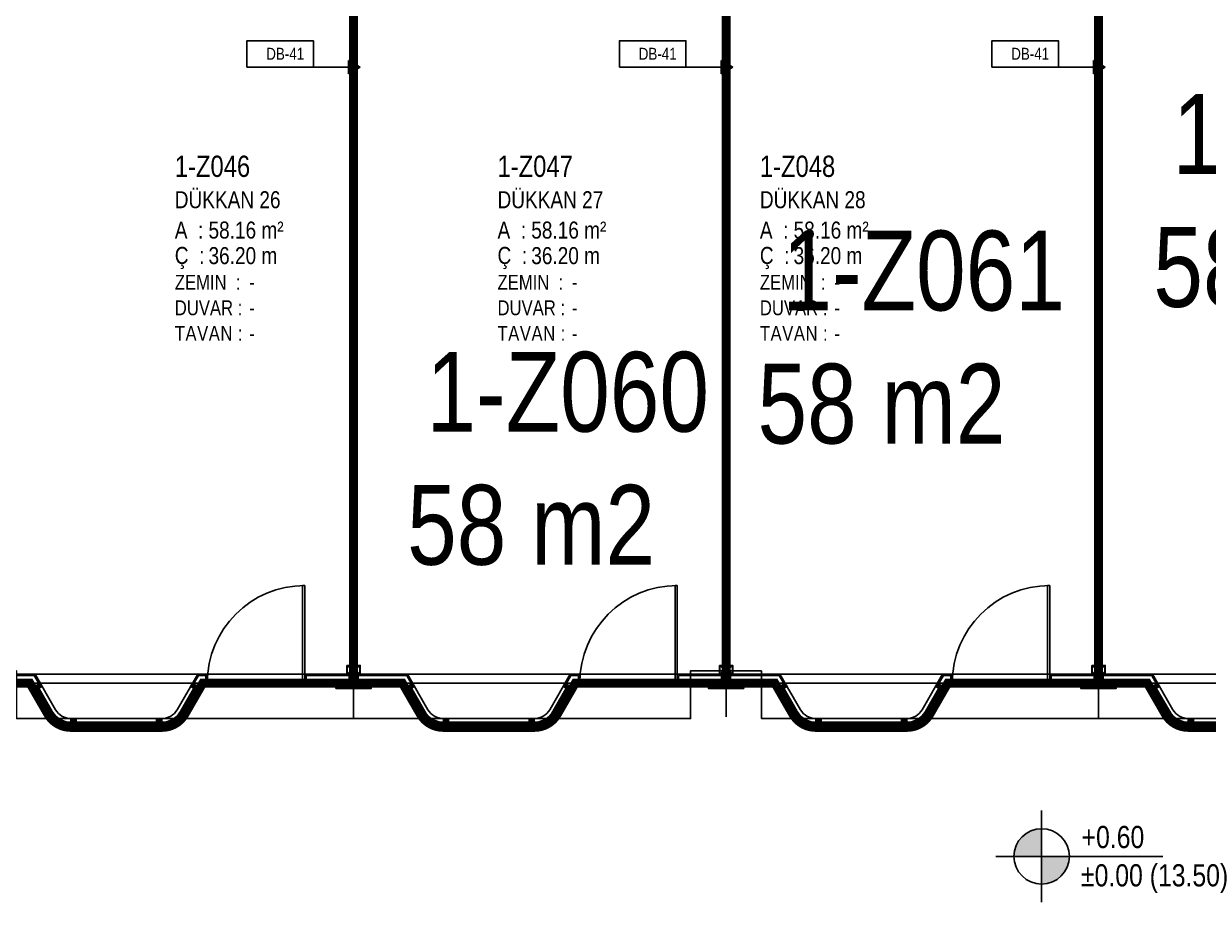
# Model space of a CAD drawing. Header units: centimetres. Extents: x -72470 to -43129, y -18750 to -16337.
# Drawn here: x -61055 to -59719, y -18367 to -17376 of the extents above; entities that cross this region are included whole.
import ezdxf
from ezdxf.enums import TextEntityAlignment as Align

# ---------------------------------------------------------------- set-up
doc = ezdxf.new("R2010")
doc.units = ezdxf.units.CM
doc.header["$MEASUREMENT"] = 0
for name, pattern in [('CENTERX2', [4, 2.5, -0.5, 0.5, -0.5]), ('DUZ', [0]), ('HIDDEN', [9.525, 6.35, -3.175])]:
    doc.linetypes.add(name, pattern=pattern)
doc.layers.get('0').update_dxf_attribs({"linetype": 'DUZ', "lineweight": 0})
doc.layers.add('11-021_3001-BLOK_B_ZEMIN_KAT$0$2DALANNET', color=1, linetype='Continuous', plot=False)
for name, color, linetype in [('11-021_3001-BLOK_B_ZEMIN_KAT$0$2DKOT', 2, 'Continuous'), ('11-021_3001-BLOK_B_ZEMIN_KAT$0$2DMAHALPOZU', 6, 'Continuous'), ('11-021_3001-BLOK_B_ZEMIN_KAT$0$2DPOZ DUVAR', 144, 'Continuous'), ('11-021_D_3001_ZEMIN_KAT$0$2DYAZI2', 212, 'Continuous'), ('3XKO_0.10mm', 22, 'Continuous'), ('3XKO_DIMS_20', 6, 'Continuous'), ('3XKO_FINISH', 52, 'Continuous'), ('3XKO_GLASS', 161, 'Continuous'), ('3XKO_GRID', 253, 'CENTERX2'), ('3XKO_HATCH', 253, 'Continuous'), ('3XKO_METAL', 6, 'Continuous'), ('AREA_JLL', 242, 'Continuous')]:
    doc.layers.add(name, color=color, linetype=linetype)
doc.styles.add('11-021_3001-BLOK_B_ZEMIN_KAT$0$ARIAL', font='arial.ttf', dxfattribs={"width": 0.8})
doc.styles.add('11-021_3001-BLOK_B_ZEMIN_KAT$0$OLCU', font='arial.ttf', dxfattribs={"width": 0.8})
doc.styles.add('11-021_3001-BLOK_B_ZEMIN_KAT$0$yazi', font='calibri.ttf', dxfattribs={"width": 0.6})
doc.styles.add('11-021_D_3001_ZEMIN_KAT$0$OLCU', font='arial.ttf', dxfattribs={"width": 0.8})

# ---------------------------------------------------------------- blocks, each defined once
blk = doc.blocks.new('11-021_3001-BLOK_B_ZEMIN_KAT$0$kot')
at = {"layer": '11-021_3001-BLOK_B_ZEMIN_KAT$0$2DKOT'}
h = blk.add_hatch(color=256, dxfattribs=at)
h.paths.add_polyline_path([(0, 62.5, 0.414214), (-62.5, 0), (0, 0)])
h.paths.add_polyline_path([(62.5, 0), (0, 0), (0, -62.5, 0.414214)])
for points in [[(0, 103.6), (0, -103.6)], [(-103.6, 0), (273.3, 0)]]:
    blk.add_lwpolyline(points, dxfattribs=at)
blk.add_circle((0, 0), 62.5, dxfattribs=at)
at = {"layer": '11-021_3001-BLOK_B_ZEMIN_KAT$0$2DKOT', "style": '11-021_3001-BLOK_B_ZEMIN_KAT$0$OLCU', "width": 0.8}
blk.add_attdef('INCE-KOT', text='', height=50, dxfattribs=at).set_placement((90.1, 3.7), align=Align.BOTTOM_LEFT)
blk.add_attdef('KABA-KOT', text='', height=50, dxfattribs=at).set_placement((88.8, -17.7), align=Align.TOP_LEFT)
blk = doc.blocks.new('*U21')
for p, q in [((-78.6, 0), (-28.6, 0)), ((-28.6, 0), (6.56, 0)), ((6.56, 0), (-2.1, 5)), ((-2.1, 5), (-2.1, -5)), ((6.56, 0), (-2.1, -5))]:
    blk.add_line(p, q)
blk.add_lwpolyline([(-78.6, 0), (-28.6, 0), (-28.6, 20), (-78.6, 20)], close=True)
at = {"style": '11-021_3001-BLOK_B_ZEMIN_KAT$0$yazi'}
blk.add_attdef('DUVARTIPI', text='', height=9, dxfattribs=at).set_placement((-52.63, 8.31), align=Align.MIDDLE_CENTER)
blk = doc.blocks.new('11-021_3001-BLOK_B_ZEMIN_KAT$0$VADI 2_Mahal pozu')
at = {"attachment_point": 1, "style": '11-021_3001-BLOK_B_ZEMIN_KAT$0$ARIAL'}
for s, insert, char_height, width in [('A{\\fArial|b0|i0|c238|p34;  : }', (0, 72.01), 9.6, 39.0515), ('Ç{\\fArial|b0|i0|c238|p34;  : }', (0, 57.73), 9.6, 39.0515), ('{\\fArial|b0|i0|c238|p34;ZEMIN  : }', (0, 41.98), 8.4, 39.0515), ('DUVAR : ', (0, 27.59), 8.4, 38.4), ('{\\T1.05;TAVAN : }', (0, 13.2), 8.4, 39.0515)]:
    blk.add_mtext(s, dxfattribs=dict(at, insert=insert, char_height=char_height, width=width))
at = {"style": '11-021_3001-BLOK_B_ZEMIN_KAT$0$ARIAL', "width": 0.8, "flags": 1}
for tag, p in [('INCEKOT', (20.84, 140.42)), ('KABAKOT', (20.84, 120.32))]:
    blk.add_attdef(tag, p, '', height=12, dxfattribs=at)
at = {"style": '11-021_3001-BLOK_B_ZEMIN_KAT$0$ARIAL', "width": 0.8}
for tag, p, height in [('MAHALNO', (0, 97.18), 12), ('MAHALADI', (0, 79.53), 9.6), ('ALAN', (19.02, 62.41), 9.6), ('CEVRE', (19.02, 48.01), 9.6), ('ZEMIN', (42, 33.58), 8.4), ('DUVAR', (42, 19.18), 8.4), ('TAVAN', (42, 4.78), 8.4)]:
    blk.add_attdef(tag, p, '', height=height, dxfattribs=at)
blk = doc.blocks.new('alcipanel tavan pr')
at = {"layer": '3XKO_HATCH'}
h = blk.add_hatch(dxfattribs=at)
h.set_pattern_fill('STEEL', color=256, scale=0.001)
h.set_pattern_definition([(45, (-68.773278, -5.1160166), (-0.00224506403, 0.00224506403), []), (45, (-68.773278, -5.114429), (-0.00224506403, 0.00224506403), [])])
h.paths.add_polyline_path([(0.015, -0.04), (0.015, -0.045), (0.02, -0.045), (0.02, -0.005), (-0.02, -0.005), (-0.02, -0.045), (-0.015, -0.045), (-0.015, -0.04), (-0.01, -0.04), (-0.01, -0.05), (-0.025, -0.05), (-0.025, 0), (0.025, 0), (0.025, -0.05), (0.01, -0.05), (0.01, -0.04)])
at = {"layer": '3XKO_METAL'}
blk.add_lwpolyline([(0.015, -0.04), (0.015, -0.045), (0.02, -0.045), (0.02, -0.005), (-0.02, -0.005), (-0.02, -0.045), (-0.015, -0.045), (-0.015, -0.04), (-0.01, -0.04), (-0.01, -0.05), (-0.025, -0.05), (-0.025, 0), (0.025, 0), (0.025, -0.05), (0.01, -0.05), (0.01, -0.04)], close=True, dxfattribs=at)
blk = doc.blocks.new('bazaar cumba')
at = {"layer": '3XKO_HATCH'}
h = blk.add_hatch(dxfattribs=at)
h.set_pattern_fill('DOLMIT', color=256, scale=0.0017, angle=90)
h.set_pattern_definition([(90, (-3.15812, 0.36), (-0.010795, -2e-15), []), (135, (-3.15812, 0.36), (-0.02159, -0.02159), [0.015266, -0.030533])])
h.paths.add_polyline_path([(-3.188, 0.34), (-3.188, 0.382), (-3.168, 0.382), (-3.168, 0.398), (-3.188, 0.398), (-3.188, 0.44), (-3.128, 0.44), (-3.128, 0.398), (-3.148, 0.398), (-3.148, 0.382), (-3.128, 0.382), (-3.128, 0.34)])
h = blk.add_hatch(dxfattribs=at)
h.set_pattern_fill('DOLMIT', color=256, scale=0.0017, angle=90)
h.set_pattern_definition([(90, (-2.19188, 0.36), (-0.010795, -2e-15), []), (135, (-2.19188, 0.36), (-0.02159, -0.02159), [0.015266, -0.030533])])
h.paths.add_polyline_path([(-2.222, 0.34), (-2.222, 0.382), (-2.202, 0.382), (-2.202, 0.398), (-2.222, 0.398), (-2.222, 0.44), (-2.162, 0.44), (-2.162, 0.398), (-2.182, 0.398), (-2.182, 0.382), (-2.162, 0.382), (-2.162, 0.34)])
h = blk.add_hatch(dxfattribs=at)
h.set_pattern_fill('DOLMIT', color=256, scale=0.0017, angle=150)
h.set_pattern_definition([(150, (-3.550718, -0.048038), (-0.0053975, -0.0093487), []), (195, (-3.550718, -0.04804), (0.0079025, -0.0294925), [0.015266, -0.030533])])
h.paths.add_polyline_path([(-3.533, -0.058), (-3.62, -0.008), (-3.6, 0.027), (-3.564, 0.006), (-3.574, -0.012), (-3.56, -0.02), (-3.55, -0.002), (-3.513, -0.023)])
h = blk.add_hatch(dxfattribs=at)
h.set_pattern_fill('DOLMIT', color=256, scale=0.0017, angle=150)
h.set_pattern_definition([(150, (-4.097598, -0.048038), (-0.0053975, -0.009348744), []), (195, (-4.097598, -0.04804), (0.0079025, -0.02949247), [0.01526644, -0.03053287])])
h.paths.add_polyline_path([(-1.817, -0.058), (-1.73, -0.008), (-1.75, 0.027), (-1.786, 0.006), (-1.776, -0.012), (-1.79, -0.02), (-1.8, -0.002), (-1.837, -0.023)])
at = {"layer": '3XKO_0.10mm'}
for points in [[(-3.188, 0.34), (-3.188, 0.382), (-3.168, 0.382), (-3.168, 0.398), (-3.188, 0.398), (-3.188, 0.44), (-3.128, 0.44), (-3.128, 0.398), (-3.148, 0.398), (-3.148, 0.382), (-3.128, 0.382), (-3.128, 0.34)], [(-2.222, 0.34), (-2.222, 0.382), (-2.202, 0.382), (-2.202, 0.398), (-2.222, 0.398), (-2.222, 0.44), (-2.162, 0.44), (-2.162, 0.398), (-2.182, 0.398), (-2.182, 0.382), (-2.162, 0.382), (-2.162, 0.34)], [(-3.533, -0.058), (-3.62, -0.008), (-3.6, 0.027), (-3.564, 0.006), (-3.574, -0.012), (-3.56, -0.02), (-3.55, -0.002), (-3.513, -0.023)], [(-1.817, -0.058), (-1.73, -0.008), (-1.75, 0.027), (-1.786, 0.006), (-1.776, -0.012), (-1.79, -0.02), (-1.8, -0.002), (-1.837, -0.023)]]:
    blk.add_lwpolyline(points, close=True, dxfattribs=at)
at = {"layer": '3XKO_FINISH'}
blk.add_lwpolyline([(-4.15, -0.16), (-3.592, -0.16), (-3.361, 0.24, -0.267949), (-3.188, 0.34), (-2.162, 0.34, -0.267949), (-1.989, 0.24), (-1.758, -0.16), (-1.65, -0.16), (-1.65, -0.06), (-1.7, -0.06), (-1.902, 0.29, 0.267949), (-2.162, 0.44), (-3.188, 0.44, 0.267949), (-3.448, 0.29), (-3.65, -0.06), (-4.15, -0.06)], format="xyb", dxfattribs=at)
for points in [[(-4.2, 0), (-4, 0), (-4, -0.06), (-4.01, -0.06), (-4.01, -0.01), (-4.2, -0.01)], [(0, -0.01), (-0.19, -0.01), (-0.19, -0.06), (-0.2, -0.06), (-0.2, 0), (0, 0)], [(-4.15, -0.075), (-3.641, -0.075), (-3.607, -0.016)], [(-4.15, -0.145), (-3.601, -0.145), (-3.546, -0.051)], [(-1.804, -0.051), (-1.749, -0.145), (-1.665, -0.145), (-1.665, -0.075), (-1.709, -0.075), (-1.743, -0.016)], [(-0.05, -0.16), (-0.55, -0.16), (-0.55, -0.06), (-0.05, -0.06)], [(-0.05, -0.145), (-0.535, -0.145), (-0.535, -0.075), (-0.05, -0.075)]]:
    blk.add_lwpolyline(points, dxfattribs=at)
at = {"layer": '3XKO_GLASS', "linetype": 'HIDDEN'}
for p, q in [((0, -0.06), (-4.2, -0.06)), ((0, -0.16), (-4.2, -0.16))]:
    blk.add_line(p, q, dxfattribs=at)
at = {"layer": '3XKO_GLASS'}
for points in [[(-3.574, -0.012), (-3.567, -0.016), (-3.405, 0.265, -0.267949), (-3.188, 0.39), (-3.168, 0.39), (-3.168, 0.398), (-3.188, 0.398, 0.267949), (-3.412, 0.269)], [(-3.567, -0.016), (-3.56, -0.02), (-3.398, 0.261, -0.267949), (-3.188, 0.382), (-3.168, 0.382), (-3.168, 0.39), (-3.188, 0.39, 0.267949), (-3.405, 0.265)], [(-1.945, 0.265), (-1.783, -0.016), (-1.776, -0.012), (-1.938, 0.269, 0.267949), (-2.162, 0.398), (-2.182, 0.398), (-2.182, 0.39), (-2.162, 0.39, -0.267949)], [(-1.952, 0.261), (-1.79, -0.02), (-1.783, -0.016), (-1.945, 0.265, 0.267949), (-2.162, 0.39), (-2.182, 0.39), (-2.182, 0.382), (-2.162, 0.382, -0.267949)]]:
    blk.add_lwpolyline(points, format="xyb", close=True, dxfattribs=at)
for points in [[(-3.148, 0.39), (-2.202, 0.39), (-2.202, 0.398), (-3.148, 0.398)], [(-3.148, 0.382), (-2.202, 0.382), (-2.202, 0.39), (-3.148, 0.39)]]:
    blk.add_lwpolyline(points, close=True, dxfattribs=at)
blk.add_lwpolyline([(-0.55, -0.06), (-0.55, -1.16), (-0.575, -1.16), (-0.575, -0.06), (-0.55, -0.06)], dxfattribs=at)
blk.add_arc((-0.55, -0.06), 1.1, 180, 270, dxfattribs=at)
at = {"layer": '3XKO_GRID'}
for p, q in [((-4.2, -1.498), (-4.2, 0.321)), ((0, -1.498), (0, 0.321))]:
    blk.add_line(p, q, dxfattribs=at)
at = {"rotation": 180}
blk.add_blockref('alcipanel tavan pr', (-4.03, -0.06), dxfattribs=at)
at = {"xscale": -1, "rotation": 180}
blk.add_blockref('alcipanel tavan pr', (-0.17, -0.06), dxfattribs=at)

msp = doc.modelspace()

# ---------------------------------------------------------------- linework, layer by layer
at = {"layer": '11-021_3001-BLOK_B_ZEMIN_KAT$0$2DALANNET'}
for points in [[(-61062.8, -18105.5), (-61062.8, -18159.4), (-60682.8, -18159.4), (-60682.8, -16769.4), (-61102.8, -16769.4), (-61102.8, -18105.5)], [(-60682.8, -18159.4), (-60302.8, -18159.4), (-60302.8, -18105.5), (-60262.8, -18105.5), (-60262.8, -16769.4), (-60682.8, -16769.4)], [(-60222.8, -18105.5), (-60222.8, -18159.4), (-59842.8, -18159.4), (-59842.8, -16769.4), (-60262.8, -16769.4), (-60262.8, -18105.5)], [(-59842.8, -18159.4), (-59462.8, -18159.4), (-59462.8, -18105.5), (-59422.8, -18105.5), (-59422.8, -16769.4), (-59842.8, -16769.4)]]:
    msp.add_lwpolyline(points, close=True, dxfattribs=at)
at = {"layer": '3XKO_METAL'}
for points in [[(-60690.3, -18099.4), (-60675.3, -18099.4), (-60675.3, -18109.4), (-60690.3, -18109.4)], [(-60675.7, -18109), (-60689.9, -18109), (-60689.9, -18099.8), (-60675.7, -18099.8)], [(-60687.8, -18119.4), (-60677.8, -18119.4), (-60677.8, -18109.4), (-60687.8, -18109.4)], [(-60678.6, -18110.2), (-60687, -18110.2), (-60687, -18118.6), (-60678.6, -18118.6)], [(-60270.3, -18099.4), (-60255.3, -18099.4), (-60255.3, -18109.4), (-60270.3, -18109.4)], [(-60255.7, -18109), (-60269.9, -18109), (-60269.9, -18099.8), (-60255.7, -18099.8)], [(-60267.8, -18119.4), (-60257.8, -18119.4), (-60257.8, -18109.4), (-60267.8, -18109.4)], [(-60258.6, -18110.2), (-60267, -18110.2), (-60267, -18118.6), (-60258.6, -18118.6)], [(-59850.3, -18099.4), (-59835.3, -18099.4), (-59835.3, -18109.4), (-59850.3, -18109.4)], [(-59835.7, -18109), (-59849.9, -18109), (-59849.9, -18099.8), (-59835.7, -18099.8)], [(-59847.8, -18119.4), (-59837.8, -18119.4), (-59837.8, -18109.4), (-59847.8, -18109.4)], [(-59838.6, -18110.2), (-59847, -18110.2), (-59847, -18118.6), (-59838.6, -18118.6)]]:
    msp.add_lwpolyline(points, close=True, dxfattribs=at)
for points in [[(-60689.9, -18099.8), (-60675.7, -18109)], [(-60675.7, -18099.8), (-60689.9, -18109)], [(-60269.9, -18099.8), (-60255.7, -18109)], [(-60255.7, -18099.8), (-60269.9, -18109)], [(-59849.9, -18099.8), (-59835.7, -18109)], [(-59835.7, -18099.8), (-59849.9, -18109)]]:
    msp.add_lwpolyline(points, dxfattribs=at)
at = {"layer": 'AREA_JLL', "color": 7, "const_width": 10}
for points in [[(-61102.8, -16769.4), (-60690.3, -16769.4), (-60682.8, -16769.4), (-60682.8, -18119.4), (-60852.8, -18119.4), (-60873, -18154.4, -0.267949), (-60899, -18169.4), (-61001.6, -18169.4, -0.26795), (-61027.6, -18154.4), (-61047.8, -18119.4), (-61102.8, -18119.4)], [(-60682.8, -16769.4), (-60270.3, -16769.4), (-60262.8, -16769.4), (-60262.8, -18119.4), (-60432.8, -18119.4), (-60453, -18154.4, -0.267949), (-60479, -18169.4), (-60581.6, -18169.4, -0.26795), (-60607.6, -18154.4), (-60627.8, -18119.4), (-60682.8, -18119.4)], [(-60262.8, -16769.4), (-59850.3, -16769.4), (-59842.8, -16769.4), (-59842.8, -18119.4), (-60012.8, -18119.4), (-60033, -18154.4, -0.267949), (-60059, -18169.4), (-60161.6, -18169.4, -0.26795), (-60187.6, -18154.4), (-60207.8, -18119.4), (-60262.8, -18119.4)], [(-59842.8, -16769.4), (-59430.3, -16769.4), (-59422.8, -16769.4), (-59422.8, -18119.4), (-59592.8, -18119.4), (-59613, -18154.4, -0.267949), (-59639, -18169.4), (-59741.6, -18169.4, -0.26795), (-59767.6, -18154.4), (-59787.8, -18119.4), (-59842.8, -18119.4)]]:
    msp.add_lwpolyline(points, format="xyb", close=True, dxfattribs=at)

# ---------------------------------------------------------------- block references
at = {"layer": '11-021_3001-BLOK_B_ZEMIN_KAT$0$2DKOT', "xscale": 0.5, "yscale": 0.5, "zscale": 0.5}
msp.add_blockref('11-021_3001-BLOK_B_ZEMIN_KAT$0$kot', (-59907, -18314.8), dxfattribs=at).add_auto_attribs({'KABA-KOT': '%%P0.00 (13.50)', 'INCE-KOT': '+0.60'})
at = {"layer": '11-021_3001-BLOK_B_ZEMIN_KAT$0$2DMAHALPOZU', "xscale": 2, "yscale": 2, "zscale": 2}
for p, values in [((-60884.4, -17743), {'CEVRE': '36.20 m', 'ALAN': '58.16 m²', 'MAHALNO': '1-Z046', 'MAHALADI': 'DÜKKAN 26', 'TAVAN': '-', 'DUVAR': '-', 'ZEMIN': '-'}), ((-60520.5, -17743), {'CEVRE': '36.20 m', 'ALAN': '58.16 m²', 'MAHALNO': '1-Z047', 'MAHALADI': 'DÜKKAN 27', 'TAVAN': '-', 'DUVAR': '-', 'ZEMIN': '-'}), ((-60224.7, -17743), {'CEVRE': '36.20 m', 'ALAN': '58.16 m²', 'MAHALNO': '1-Z048', 'MAHALADI': 'DÜKKAN 28', 'TAVAN': '-', 'DUVAR': '-', 'ZEMIN': '-'})]:
    msp.add_blockref('11-021_3001-BLOK_B_ZEMIN_KAT$0$VADI 2_Mahal pozu', p, dxfattribs=at).add_auto_attribs(values)
at = {"layer": '11-021_3001-BLOK_B_ZEMIN_KAT$0$2DPOZ DUVAR'}
ref = msp.add_blockref('*U21', (-60685.2, -17425), dxfattribs=dict(at, xscale=1.5, yscale=1.5, zscale=1.5))
ref.add_attrib('DUVARTIPI', 'DB-41', dxfattribs={"layer": '0', "height": 13.5, "style": '11-021_3001-BLOK_B_ZEMIN_KAT$0$ARIAL', "width": 0.8}).set_placement((-60759.9, -17409.8), align=Align.MIDDLE_CENTER)
ref = msp.add_blockref('*U21', (-60265.2, -17425), dxfattribs=dict(at, xscale=1.5, yscale=1.5, zscale=1.5))
ref.add_attrib('DUVARTIPI', 'DB-41', dxfattribs={"layer": '0', "height": 13.5, "style": '11-021_3001-BLOK_B_ZEMIN_KAT$0$ARIAL', "width": 0.8}).set_placement((-60339.9, -17409.8), align=Align.MIDDLE_CENTER)
ref = msp.add_blockref('*U21', (-59845.2, -17425), dxfattribs=dict(at, xscale=1.5, yscale=1.5, zscale=1.5))
ref.add_attrib('DUVARTIPI', 'DB-41', dxfattribs={"layer": '0', "height": 13.5, "style": '11-021_3001-BLOK_B_ZEMIN_KAT$0$ARIAL', "width": 0.8}).set_placement((-59919.9, -17409.8), align=Align.MIDDLE_CENTER)
at = {"layer": '3XKO_DIMS_20', "xscale": -100, "yscale": 100, "zscale": 100, "rotation": 180}
for p in [(-60682.8, -18125.4), (-60262.8, -18125.4), (-59842.8, -18125.4), (-59422.8, -18125.4)]:
    msp.add_blockref('bazaar cumba', p, dxfattribs=at)

# ---------------------------------------------------------------- texts
at = {"layer": '11-021_D_3001_ZEMIN_KAT$0$2DYAZI2', "color": 7, "width": 797.879, "attachment_point": 1, "style": '11-021_D_3001_ZEMIN_KAT$0$OLCU'}
for s, insert, char_height in [('{\\fArial|b0|i0|c162|p34;  \\H0.72x;1-Z062\\P  58\\fArial|b0|i0|c0|p34; m2}', (-59836.9, -17455.2), 125), ('{\\fArial|b0|i0|c162|p34;  1-Z061}\\P{\\fArial|b0|i0|c162|p34; 58} m2', (-60255.3, -17609.2), 90), ('{\\fArial|b0|i0|c162|p34;  \\H0.72x;1-Z060\\P  58\\fArial|b0|i0|c0|p34; m2}', (-60678.3, -17745.9), 125)]:
    msp.add_mtext(s, dxfattribs=dict(at, insert=insert, char_height=char_height))

doc.saveas('drawing.dxf')
